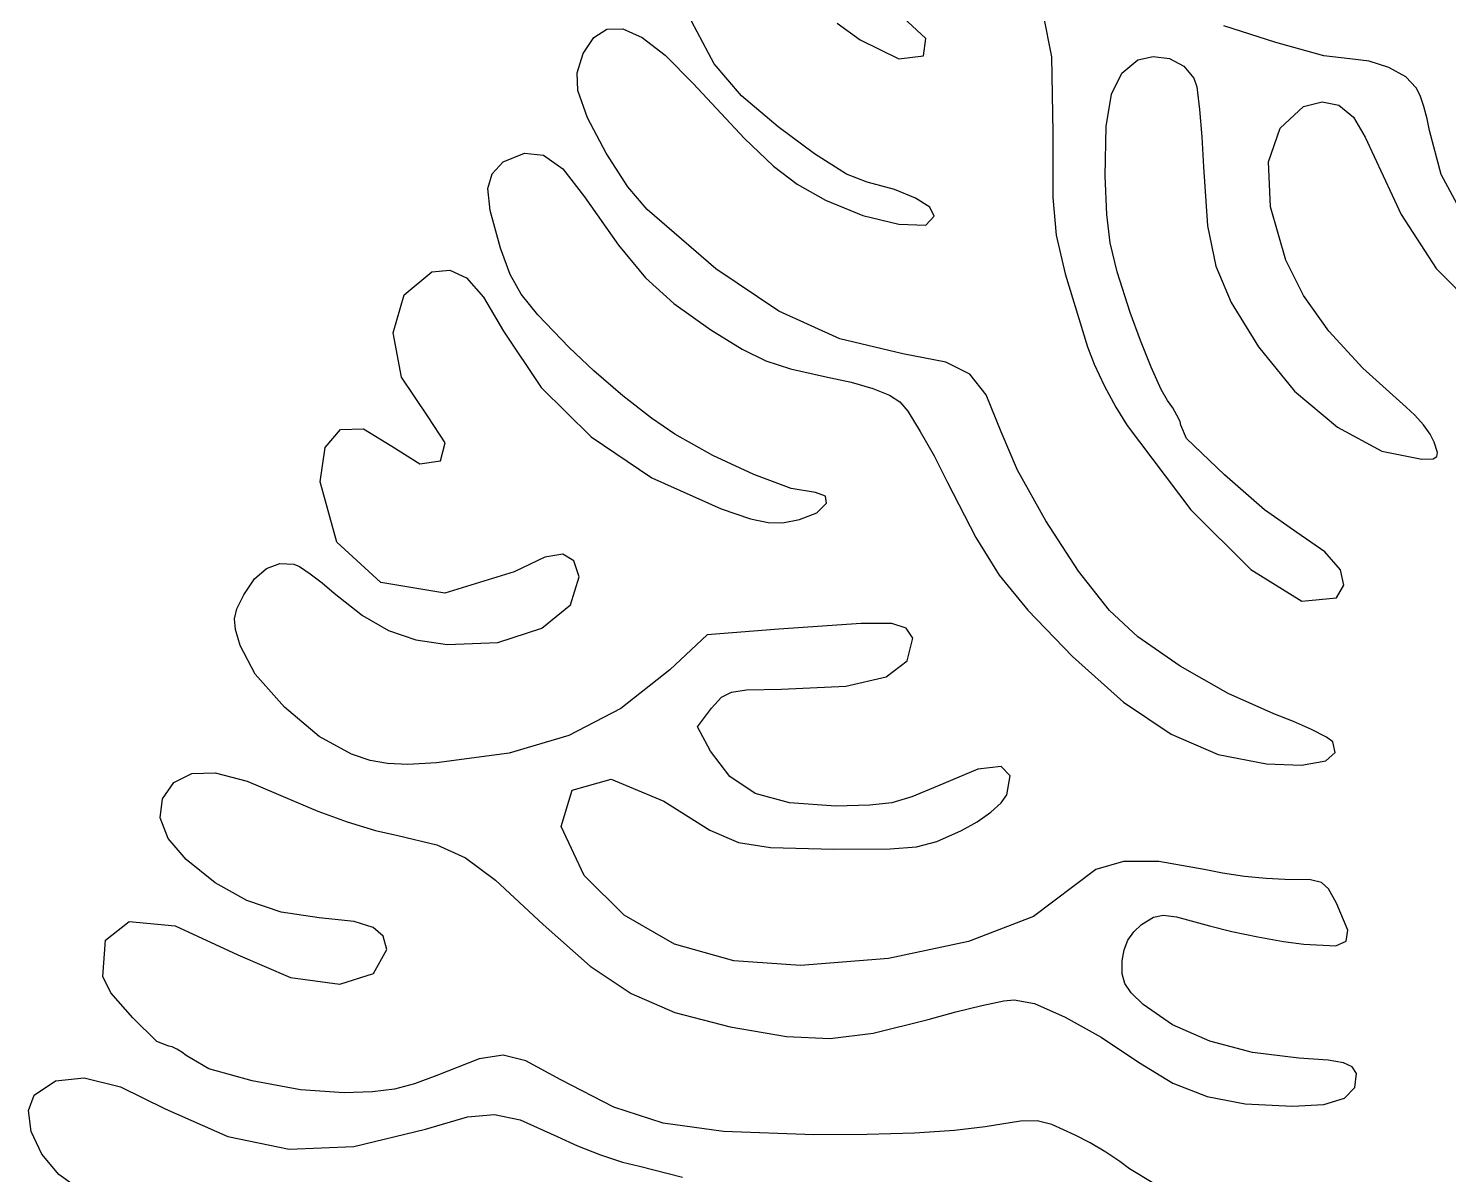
# Model space of a CAD drawing. Extents: x -744 to 286, y -828 to 175.
# Drawn here: x -727.5 to -514.6, y -200.9 to -29.1 of the extents above; entities that cross this region are included whole.
import ezdxf

# ---------------------------------------------------------------- set-up
doc = ezdxf.new("R2010")
doc.units = 0
doc.layers.get('0').update_dxf_attribs({"linetype": 'CONTINUOUS'})

msp = doc.modelspace()

# ---------------------------------------------------------------- linework, layer by layer
for p, q in [((-592.96, -30.62), (-597, -26.85)), ((-575.41, -27.04), (-574.13, -33.36)), ((-642.73, -30.45), (-640.81, -29.19)), ((-640.81, -29.19), (-638.38, -29.16)), ((-638.38, -29.16), (-635.48, -30.46)), ((-624.7, -34.4), (-628.1, -28.01)), ((-606.28, -28.33), (-602.8, -30.82)), ((-540.52, -31.22), (-548.3, -28.69)), ((-644.32, -32.88), (-642.73, -30.45)), ((-635.48, -30.46), (-632.03, -33.12)), ((-602.8, -30.82), (-597.04, -33.66)), ((-593.35, -33.19), (-592.96, -30.62)), ((-533.34, -33.19), (-540.52, -31.22)), ((-645.22, -35.77), (-644.32, -32.88)), ((-632.03, -33.12), (-627.85, -37.33)), ((-597.04, -33.66), (-593.35, -33.19)), ((-574.13, -33.36), (-573.93, -44.76)), ((-563.59, -35.79), (-561.18, -33.83)), ((-561.18, -33.83), (-558.88, -33.29)), ((-558.88, -33.29), (-556.45, -33.63)), ((-556.45, -33.63), (-554.3, -34.78)), ((-529.42, -33.67), (-533.34, -33.19)), ((-526.51, -34), (-529.42, -33.67)), ((-523.56, -34.96), (-526.51, -34)), ((-645.13, -38.42), (-645.22, -35.77)), ((-620.6, -39.2), (-624.7, -34.4)), ((-565.14, -38.97), (-563.59, -35.79)), ((-554.3, -34.78), (-552.82, -36.55)), ((-521.05, -36.36), (-523.56, -34.96)), ((-627.85, -37.33), (-620.14, -45.59)), ((-552.82, -36.55), (-552.38, -37.87)), ((-552.38, -37.87), (-551.95, -41.26)), ((-519.47, -38), (-521.05, -36.36)), ((-518.89, -39.13), (-519.47, -38)), ((-643.68, -42.51), (-645.13, -38.42)), ((-615.1, -43.86), (-620.6, -39.2)), ((-565.95, -43.82), (-565.14, -38.97)), ((-536.35, -40.82), (-533.57, -40.09)), ((-533.57, -40.09), (-531.05, -40.61)), ((-518.31, -40.78), (-518.89, -39.13)), ((-640.88, -47.8), (-643.68, -42.51)), ((-551.95, -41.26), (-551.59, -45.36)), ((-539.89, -44.04), (-536.35, -40.82)), ((-531.05, -40.61), (-528.88, -42.4)), ((-528.88, -42.4), (-527.15, -45.41)), ((-517.82, -42.63), (-518.31, -40.78)), ((-609.65, -47.9), (-615.1, -43.86)), ((-566.09, -51.17), (-565.95, -43.82)), ((-541.61, -49.12), (-539.89, -44.04)), ((-517.5, -44.41), (-517.82, -42.63)), ((-515.75, -50.98), (-517.5, -44.41)), ((-620.14, -45.59), (-615.82, -49.76)), ((-573.93, -44.76), (-573.92, -54.46)), ((-551.59, -45.36), (-551.36, -49.84)), ((-527.15, -45.41), (-521.71, -57.01)), ((-656.31, -49.12), (-653.12, -47.8)), ((-653.12, -47.8), (-650.26, -48.08)), ((-650.26, -48.08), (-647.4, -50.14)), ((-637.64, -52.86), (-640.88, -47.8)), ((-604.85, -50.95), (-609.65, -47.9)), ((-658.63, -53.09), (-657.98, -50.87)), ((-657.98, -50.87), (-656.31, -49.12)), ((-647.4, -50.14), (-644.15, -54.35)), ((-615.82, -49.76), (-612.26, -52.46)), ((-601.75, -52.15), (-604.85, -50.95)), ((-551.36, -49.84), (-550.74, -58.68)), ((-541.32, -55.85), (-541.61, -49.12)), ((-512.33, -57.29), (-515.75, -50.98)), ((-658.28, -56.41), (-658.63, -53.09)), ((-634.75, -56.22), (-637.64, -52.86)), ((-612.26, -52.46), (-608.03, -54.86)), ((-597.69, -53.22), (-601.75, -52.15)), ((-565.86, -56.98), (-566.09, -51.17)), ((-644.15, -54.35), (-639.06, -61.61)), ((-608.03, -54.86), (-602.44, -57.15)), ((-594.51, -54.52), (-597.69, -53.22)), ((-592.38, -55.91), (-594.51, -54.52)), ((-573.92, -54.46), (-573.42, -60.08)), ((-656.71, -62.05), (-658.28, -56.41)), ((-624.43, -65.15), (-634.75, -56.22)), ((-602.44, -57.15), (-597.04, -58.44)), ((-592.98, -58.58), (-591.75, -57.25)), ((-591.75, -57.25), (-592.38, -55.91)), ((-565.33, -61.26), (-565.86, -56.98)), ((-539, -63.83), (-541.32, -55.85)), ((-521.71, -57.01), (-516.5, -65.09)), ((-597.04, -58.44), (-592.98, -58.58)), ((-550.74, -58.68), (-549.52, -64.73)), ((-639.06, -61.61), (-635, -66.46)), ((-573.42, -60.08), (-572.1, -65.87)), ((-564.29, -65.6), (-565.33, -61.26)), ((-655.27, -65.97), (-656.71, -62.05)), ((-536.37, -69.13), (-539, -63.83)), ((-671.15, -69.04), (-667.01, -65.58)), ((-667.01, -65.58), (-664.32, -65.34)), ((-664.32, -65.34), (-661.82, -66.5)), ((-653.64, -68.92), (-655.27, -65.97)), ((-615.01, -71.49), (-624.43, -65.15)), ((-572.1, -65.87), (-568.74, -76.84)), ((-562.33, -71.67), (-564.29, -65.6)), ((-549.52, -64.73), (-547.22, -70.17)), ((-516.5, -65.09), (-510.61, -71.02)), ((-661.82, -66.5), (-659.26, -69.39)), ((-635, -66.46), (-630.76, -70.31)), ((-672.81, -74.72), (-671.15, -69.04)), ((-659.26, -69.39), (-656.27, -74.5)), ((-651.12, -72.05), (-653.64, -68.92)), ((-547.22, -70.17), (-543.13, -76.84)), ((-532.56, -74.48), (-536.37, -69.13)), ((-646.44, -76.91), (-651.12, -72.05)), ((-630.76, -70.31), (-625.2, -74.29)), ((-605.86, -75.63), (-615.01, -71.49)), ((-560.8, -75.89), (-562.33, -71.67)), ((-656.27, -74.5), (-650.62, -82.94)), ((-625.2, -74.29), (-620.5, -77.18)), ((-527.47, -80.01), (-532.56, -74.48)), ((-671.55, -81.35), (-672.81, -74.72)), ((-596.42, -77.9), (-605.86, -75.63)), ((-559.19, -79.89), (-560.8, -75.89)), ((-642.74, -80.42), (-646.44, -76.91)), ((-620.5, -77.18), (-616.94, -78.93)), ((-589.99, -79.15), (-596.42, -77.9)), ((-568.74, -76.84), (-567.75, -79.45)), ((-543.13, -76.84), (-537.7, -83.48)), ((-638.39, -84.15), (-642.74, -80.42)), ((-616.94, -78.93), (-613.25, -80.15)), ((-613.25, -80.15), (-608.17, -81.28)), ((-586.36, -80.95), (-589.99, -79.15)), ((-567.75, -79.45), (-566.25, -82.64)), ((-557.71, -83.22), (-559.19, -79.89)), ((-520.96, -85.86), (-527.47, -80.01)), ((-667.59, -87.32), (-671.55, -81.35)), ((-650.62, -82.94), (-643.14, -90.33)), ((-608.17, -81.28), (-604.18, -82.14)), ((-604.18, -82.14), (-600.93, -83.08)), ((-583.91, -84), (-586.36, -80.95)), ((-566.25, -82.64), (-564.51, -85.86)), ((-634.09, -87.53), (-638.39, -84.15)), ((-600.93, -83.08), (-598.43, -84.07)), ((-598.43, -84.07), (-596.88, -85.08)), ((-596.88, -85.08), (-595.69, -86.46)), ((-581.67, -89.57), (-583.91, -84)), ((-556.73, -84.88), (-557.71, -83.22)), ((-555.97, -85.99), (-556.73, -84.88)), ((-537.7, -83.48), (-531.25, -88.89)), ((-595.69, -86.46), (-593.8, -89.5)), ((-564.51, -85.86), (-562.79, -88.61)), ((-555.33, -87.08), (-555.97, -85.99)), ((-554.86, -88.03), (-555.33, -87.08)), ((-519.66, -87.08), (-520.96, -85.86)), ((-518.4, -88.51), (-519.66, -87.08)), ((-682.99, -91.94), (-680.69, -89.21)), ((-680.69, -89.21), (-677.24, -89.1)), ((-677.24, -89.1), (-673.03, -91.73)), ((-665.03, -91.21), (-667.59, -87.32)), ((-630.58, -89.94), (-634.09, -87.53)), ((-562.79, -88.61), (-553.27, -101.24)), ((-554.75, -88.56), (-554.86, -88.03)), ((-553.9, -90.59), (-554.75, -88.56)), ((-531.25, -88.89), (-524.62, -92.49)), ((-517.37, -89.94), (-518.4, -88.51)), ((-665.71, -93.91), (-665.03, -91.21)), ((-643.14, -90.33), (-634.05, -96.47)), ((-624.92, -93.14), (-630.58, -89.94)), ((-593.8, -89.5), (-591.72, -93.19)), ((-579.25, -95.33), (-581.67, -89.57)), ((-548.22, -96.04), (-553.9, -90.59)), ((-516.77, -91.11), (-517.37, -89.94)), ((-516.26, -92.65), (-516.77, -91.11)), ((-683.75, -97.08), (-682.99, -91.94)), ((-673.03, -91.73), (-668.81, -94.36)), ((-618.77, -95.97), (-624.92, -93.14)), ((-591.72, -93.19), (-589.71, -97.17)), ((-524.62, -92.49), (-518.64, -93.67)), ((-518.64, -93.67), (-516.95, -93.61)), ((-516.95, -93.61), (-516.38, -93.29)), ((-516.38, -93.29), (-516.26, -92.65)), ((-668.81, -94.36), (-665.71, -93.91)), ((-574.99, -102.89), (-579.25, -95.33)), ((-681.28, -106.12), (-683.75, -97.08)), ((-634.05, -96.47), (-623.64, -101.13)), ((-613.14, -98.05), (-618.77, -95.97)), ((-589.71, -97.17), (-585.5, -105.42)), ((-542.22, -101.28), (-548.22, -96.04)), ((-609.5, -98.65), (-613.14, -98.05)), ((-608.03, -99.19), (-609.5, -98.65)), ((-607.84, -100.28), (-608.03, -99.19)), ((-623.64, -101.13), (-619.25, -102.6)), ((-611.89, -102.71), (-609.31, -101.69)), ((-609.31, -101.69), (-607.84, -100.28)), ((-553.27, -101.24), (-544.27, -110.2)), ((-537.38, -104.67), (-542.22, -101.28)), ((-619.25, -102.6), (-616.62, -103.18)), ((-616.62, -103.18), (-614.45, -103.2)), ((-614.45, -103.2), (-611.89, -102.71)), ((-570.08, -110.46), (-574.99, -102.89)), ((-674.65, -112.14), (-681.28, -106.12)), ((-585.5, -105.42), (-581.96, -111.08)), ((-533.19, -107.57), (-537.38, -104.67)), ((-650.1, -108.38), (-654.68, -110.56)), ((-647.36, -107.93), (-650.1, -108.38)), ((-645.74, -108.92), (-647.36, -107.93)), ((-530.81, -110.24), (-533.19, -107.57)), ((-693.62, -111.63), (-691.78, -110.04)), ((-691.78, -110.04), (-689.78, -109.3)), ((-689.78, -109.3), (-687.71, -109.39)), ((-687.71, -109.39), (-686.83, -109.78)), ((-686.83, -109.78), (-685.27, -110.85)), ((-654.68, -110.56), (-665.09, -113.74)), ((-644.94, -111.3), (-645.74, -108.92)), ((-565.45, -116.36), (-570.08, -110.46)), ((-544.27, -110.2), (-536.63, -114.97)), ((-530.32, -112.55), (-530.81, -110.24)), ((-695.21, -113.98), (-693.62, -111.63)), ((-685.27, -110.85), (-683.48, -112.21)), ((-683.48, -112.21), (-681.67, -113.75)), ((-665.09, -113.74), (-674.65, -112.14)), ((-646.21, -115.49), (-644.94, -111.3)), ((-581.96, -111.08), (-577.69, -116.32)), ((-531.44, -114.44), (-530.32, -112.55)), ((-696.23, -116.11), (-695.21, -113.98)), ((-681.67, -113.75), (-677.43, -117.11)), ((-536.63, -114.97), (-531.44, -114.44)), ((-696.59, -117.61), (-696.23, -116.11)), ((-650.54, -118.98), (-646.21, -115.49)), ((-577.69, -116.32), (-571.01, -123.24)), ((-561.2, -120.32), (-565.45, -116.36)), ((-696.46, -119.18), (-696.59, -117.61)), ((-695.77, -121.6), (-696.46, -119.18)), ((-677.43, -117.11), (-673.51, -119.37)), ((-657.11, -121.14), (-650.54, -118.98)), ((-615, -119.17), (-625.75, -119.98)), ((-602.66, -118.3), (-615, -119.17)), ((-598.09, -118.31), (-602.66, -118.3)), ((-595.91, -119), (-598.09, -118.31)), ((-594.92, -120.51), (-595.91, -119)), ((-673.51, -119.37), (-669.43, -120.75)), ((-669.43, -120.75), (-664.74, -121.46)), ((-664.74, -121.46), (-657.11, -121.14)), ((-625.75, -119.98), (-631.37, -125.25)), ((-595.78, -123.91), (-594.92, -120.51)), ((-554.83, -124.71), (-561.2, -120.32)), ((-693.48, -125.92), (-695.77, -121.6)), ((-571.01, -123.24), (-563.36, -130.08)), ((-631.37, -125.25), (-638.69, -131.03)), ((-598.94, -126.32), (-595.78, -123.91)), ((-547.67, -128.79), (-554.83, -124.71)), ((-689.1, -130.85), (-693.48, -125.92)), ((-614.63, -128.14), (-604.98, -127.71)), ((-604.98, -127.71), (-598.94, -126.32)), ((-625.11, -130.97), (-623.61, -129.36)), ((-623.61, -129.36), (-622.11, -128.57)), ((-622.11, -128.57), (-619.84, -128.23)), ((-619.84, -128.23), (-614.63, -128.14)), ((-540.82, -131.82), (-547.67, -128.79)), ((-683.92, -135.23), (-689.1, -130.85)), ((-638.69, -131.03), (-646.48, -135.1)), ((-627.21, -133.77), (-625.11, -130.97)), ((-563.36, -130.08), (-556.19, -134.9)), ((-537.87, -132.99), (-540.82, -131.82)), ((-625.23, -137.45), (-627.21, -133.77)), ((-535.15, -134.21), (-537.87, -132.99)), ((-679.07, -137.9), (-683.92, -135.23)), ((-646.48, -135.1), (-655.43, -137.73)), ((-556.19, -134.9), (-549.15, -137.93)), ((-532.91, -135.33), (-535.15, -134.21)), ((-531.95, -136.04), (-532.91, -135.33)), ((-531.64, -137.62), (-531.95, -136.04)), ((-676.24, -138.84), (-679.07, -137.9)), ((-655.43, -137.73), (-666.3, -139.2)), ((-622.34, -141.24), (-625.23, -137.45)), ((-549.15, -137.93), (-541.92, -139.36)), ((-533.02, -138.89), (-531.64, -137.62)), ((-673.64, -139.31), (-676.24, -138.84)), ((-670.6, -139.42), (-673.64, -139.31)), ((-666.3, -139.2), (-670.6, -139.42)), ((-585.18, -140.15), (-591.25, -142.67)), ((-581.69, -139.76), (-585.18, -140.15)), ((-580.36, -141.14), (-581.69, -139.76)), ((-541.92, -139.36), (-536.65, -139.52)), ((-536.65, -139.52), (-533.02, -138.89)), ((-707.41, -144.6), (-705.7, -142.13)), ((-705.7, -142.13), (-703.01, -140.78)), ((-703.01, -140.78), (-699.5, -140.69)), ((-699.5, -140.69), (-694.72, -141.95)), ((-694.72, -141.95), (-687.99, -144.8)), ((-645.96, -143.26), (-640.15, -141.63)), ((-640.15, -141.63), (-632.27, -144.92)), ((-618.55, -143.77), (-622.34, -141.24)), ((-580.85, -143.99), (-580.36, -141.14)), ((-707.72, -147.43), (-707.41, -144.6)), ((-647.63, -148.72), (-645.96, -143.26)), ((-613.43, -145.2), (-618.55, -143.77)), ((-595.08, -144.3), (-598.07, -145.16)), ((-591.25, -142.67), (-595.08, -144.3)), ((-581.66, -145.17), (-580.85, -143.99)), ((-687.99, -144.8), (-684.1, -146.45)), ((-684.1, -146.45), (-679.71, -148.04)), ((-632.27, -144.92), (-625.33, -149.29)), ((-606.45, -145.66), (-613.43, -145.2)), ((-601.39, -145.55), (-606.45, -145.66)), ((-598.07, -145.16), (-601.39, -145.55)), ((-585.29, -148.01), (-583.24, -146.57)), ((-583.24, -146.57), (-581.66, -145.17)), ((-706.52, -150.52), (-707.72, -147.43)), ((-679.71, -148.04), (-675.47, -149.34)), ((-644.18, -156.06), (-647.63, -148.72)), ((-587.61, -149.32), (-585.29, -148.01)), ((-703.85, -153.69), (-706.52, -150.52)), ((-675.47, -149.34), (-672.1, -150.1)), ((-672.1, -150.1), (-666.28, -151.5)), ((-625.33, -149.29), (-621.06, -151.12)), ((-621.06, -151.12), (-616.26, -151.89)), ((-594.35, -151.76), (-591.33, -150.97)), ((-591.33, -150.97), (-587.61, -149.32)), ((-666.28, -151.5), (-661.99, -153.43)), ((-616.26, -151.89), (-606.75, -152.11)), ((-606.75, -152.11), (-598.32, -152.08)), ((-598.32, -152.08), (-594.35, -151.76)), ((-699.5, -157.2), (-703.85, -153.69)), ((-661.99, -153.43), (-657.49, -156.77)), ((-567.52, -155.19), (-570.75, -157.62)), ((-563.37, -153.97), (-567.52, -155.19)), ((-558.04, -153.96), (-563.37, -153.97)), ((-551.25, -155.19), (-558.04, -153.96)), ((-548.51, -155.75), (-551.25, -155.19)), ((-694.76, -159.81), (-699.5, -157.2)), ((-657.49, -156.77), (-650.35, -163.4)), ((-638.18, -162.03), (-644.18, -156.06)), ((-545.23, -156.22), (-548.51, -155.75)), ((-541.94, -156.55), (-545.23, -156.22)), ((-539.18, -156.66), (-541.94, -156.55)), ((-535.31, -156.75), (-539.18, -156.66)), ((-533.69, -157.14), (-535.31, -156.75)), ((-532.63, -158.07), (-533.69, -157.14)), ((-570.75, -157.62), (-576.86, -162.24)), ((-531.43, -160.21), (-532.63, -158.07)), ((-689.58, -161.55), (-694.76, -159.81)), ((-683.93, -162.43), (-689.58, -161.55)), ((-529.7, -164.29), (-531.43, -160.21)), ((-715.92, -165.77), (-712.37, -162.98)), ((-712.37, -162.98), (-705.48, -163.64)), ((-705.48, -163.64), (-696.08, -167.99)), ((-678.67, -162.99), (-683.93, -162.43)), ((-675.79, -163.85), (-678.67, -162.99)), ((-674.3, -165.19), (-675.79, -163.85)), ((-650.35, -163.4), (-643.28, -169.65)), ((-630.65, -166.35), (-638.18, -162.03)), ((-576.86, -162.24), (-586.57, -165.97)), ((-561.81, -164.51), (-560.64, -163.43)), ((-560.64, -163.43), (-558.85, -162.34)), ((-558.85, -162.34), (-557.39, -162.01)), ((-557.39, -162.01), (-555.4, -162.28)), ((-555.4, -162.28), (-550.46, -163.61)), ((-550.46, -163.61), (-547.09, -164.47)), ((-716.33, -171.2), (-715.92, -165.77)), ((-673.75, -167.19), (-674.3, -165.19)), ((-586.57, -165.97), (-598.55, -168.53)), ((-563.25, -167.2), (-562.68, -165.75)), ((-562.68, -165.75), (-561.81, -164.51)), ((-547.09, -164.47), (-543.19, -165.29)), ((-543.19, -165.29), (-539.39, -165.96)), ((-539.39, -165.96), (-536.32, -166.35)), ((-531.51, -166.63), (-529.95, -165.9)), ((-529.95, -165.9), (-529.7, -164.29)), ((-696.08, -167.99), (-688.18, -171.38)), ((-675.74, -170.79), (-673.75, -167.19)), ((-621.76, -168.88), (-630.65, -166.35)), ((-563.55, -168.88), (-563.25, -167.2)), ((-536.32, -166.35), (-531.51, -166.63)), ((-643.28, -169.65), (-637.15, -173.77)), ((-611.75, -169.58), (-621.76, -168.88)), ((-598.55, -168.53), (-611.75, -169.58)), ((-563.55, -170.84), (-563.55, -168.88)), ((-715.12, -173.64), (-716.33, -171.2)), ((-688.18, -171.38), (-680.83, -172.35)), ((-680.83, -172.35), (-675.74, -170.79)), ((-563.15, -172.29), (-563.55, -170.84)), ((-562.2, -173.67), (-563.15, -172.29)), ((-711.83, -177.43), (-715.12, -173.64)), ((-637.15, -173.77), (-630.6, -176.59)), ((-560.38, -175.42), (-562.2, -173.67)), ((-630.6, -176.59), (-622.29, -178.78)), ((-592.63, -177.68), (-588.47, -176.53)), ((-588.47, -176.53), (-584.56, -175.57)), ((-584.56, -175.57), (-581.26, -174.84)), ((-581.26, -174.84), (-579.75, -174.69)), ((-579.75, -174.69), (-576.69, -175.27)), ((-576.69, -175.27), (-572.08, -177.32)), ((-555.98, -178.47), (-560.38, -175.42)), ((-708.26, -180.96), (-711.83, -177.43)), ((-622.29, -178.78), (-613.84, -180.2)), ((-600.85, -179.71), (-592.63, -177.68)), ((-572.08, -177.32), (-566.72, -180.31)), ((-550.4, -180.89), (-555.98, -178.47)), ((-613.84, -180.2), (-607.31, -180.5)), ((-607.31, -180.5), (-600.85, -179.71)), ((-566.72, -180.31), (-561.08, -184.07)), ((-543.99, -182.59), (-550.4, -180.89)), ((-706.45, -181.67), (-708.26, -180.96)), ((-705.94, -181.77), (-706.45, -181.67)), ((-705.25, -182.09), (-705.94, -181.77)), ((-704.51, -182.54), (-705.25, -182.09)), ((-703.83, -183.07), (-704.51, -182.54)), ((-656.32, -183.02), (-659.91, -183.57)), ((-652.94, -183.86), (-656.32, -183.02)), ((-537.08, -183.44), (-543.99, -182.59)), ((-700.43, -185.04), (-703.83, -183.07)), ((-693.94, -186.88), (-700.43, -185.04)), ((-659.91, -183.57), (-666.25, -186.04)), ((-647.69, -186.71), (-652.94, -183.86)), ((-561.08, -184.07), (-555.93, -187.2)), ((-532.65, -183.76), (-537.08, -183.44)), ((-530.35, -184.17), (-532.65, -183.76)), ((-529.08, -184.78), (-530.35, -184.17)), ((-528.44, -185.74), (-529.08, -184.78)), ((-726.6, -188.99), (-723.42, -186.85)), ((-723.42, -186.85), (-719.15, -186.41)), ((-719.15, -186.41), (-713.7, -187.78)), ((-686.68, -188.22), (-693.94, -186.88)), ((-666.25, -186.04), (-669.62, -187.33)), ((-639.76, -190.81), (-647.69, -186.71)), ((-555.93, -187.2), (-550.83, -189.22)), ((-528.66, -187.85), (-528.44, -185.74)), ((-727.49, -191.32), (-726.6, -188.99)), ((-713.7, -187.78), (-706.98, -191.04)), ((-680.14, -188.65), (-686.68, -188.22)), ((-675.9, -188.51), (-680.14, -188.65)), ((-672.63, -188.11), (-675.9, -188.51)), ((-669.62, -187.33), (-672.63, -188.11)), ((-550.83, -189.22), (-545.11, -190.32)), ((-533.32, -190.39), (-530.22, -189.43)), ((-530.22, -189.43), (-528.66, -187.85)), ((-727.07, -194.45), (-727.49, -191.32)), ((-706.98, -191.04), (-697.6, -195.22)), ((-632.34, -193.21), (-639.76, -190.81)), ((-545.11, -190.32), (-538.03, -190.67)), ((-538.03, -190.67), (-533.32, -190.39)), ((-667.98, -194.08), (-661.67, -192.26)), ((-661.67, -192.26), (-657.63, -191.88)), ((-657.63, -191.88), (-653.78, -192.72)), ((-653.78, -192.72), (-648.25, -195.18)), ((-623.32, -194.45), (-632.34, -193.21)), ((-578.81, -192.92), (-584.09, -193.73)), ((-576.3, -192.86), (-578.81, -192.92)), ((-574.1, -193.4), (-576.3, -192.86)), ((-570.59, -194.98), (-574.1, -193.4)), ((-725.47, -197.84), (-727.07, -194.45)), ((-697.6, -195.22), (-688.39, -197.1)), ((-678.72, -196.71), (-667.98, -194.08)), ((-648.25, -195.18), (-645.17, -196.59)), ((-609.75, -194.93), (-623.32, -194.45)), ((-601.77, -194.92), (-609.75, -194.93)), ((-594.67, -194.71), (-601.77, -194.92)), ((-588.66, -194.32), (-594.67, -194.71)), ((-584.09, -193.73), (-588.66, -194.32)), ((-568.34, -196.17), (-570.59, -194.98)), ((-722.91, -200.91), (-725.47, -197.84)), ((-688.39, -197.1), (-678.72, -196.71)), ((-645.17, -196.59), (-641.73, -197.95)), ((-641.73, -197.95), (-638.44, -199.05)), ((-566, -197.56), (-568.34, -196.17)), ((-563.89, -198.93), (-566, -197.56)), ((-638.44, -199.05), (-635.9, -199.67)), ((-635.9, -199.67), (-629.46, -201.28)), ((-562.45, -200.05), (-563.89, -198.93)), ((-558.78, -202.23), (-562.45, -200.05)), ((-713.43, -207.7), (-722.91, -200.91))]:
    msp.add_line(p, q)

doc.saveas('drawing.dxf')
